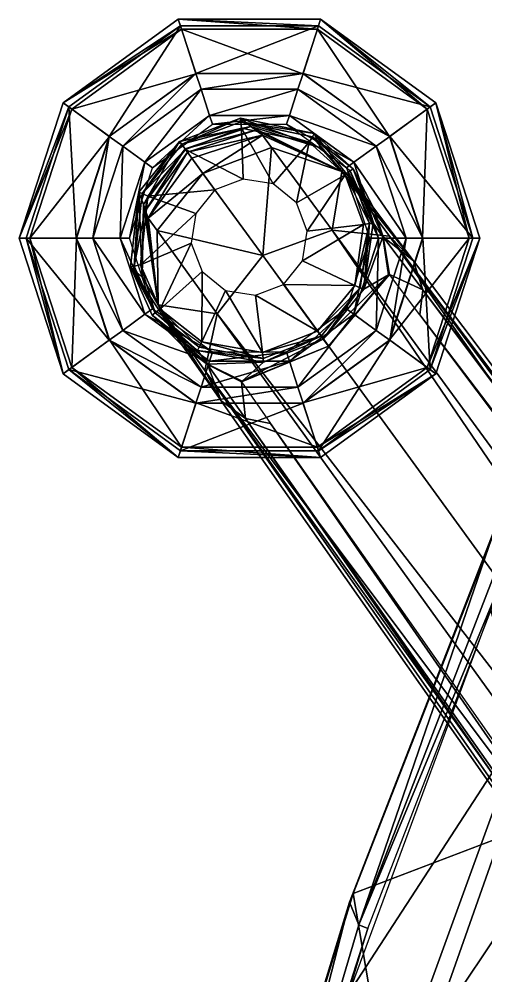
# Model space of a CAD drawing. Header units: inches. Extents: x -13.3 to 13.3, y -2.3 to 23.
# Drawn here: x -8.611 to -6.589, y 18.889 to 23.032 of the extents above; entities that cross this region are included whole.
import ezdxf

# ---------------------------------------------------------------- set-up
doc = ezdxf.new("R2010")
doc.units = ezdxf.units.IN
doc.header["$MEASUREMENT"] = 0
for name, color, linetype in [('AFUSE-3D-042', 42, 'Continuous'), ('AFUSE-3D-043', 43, 'Continuous'), ('AFUSE-3D-072', 72, 'Continuous'), ('AFUSE-3D-073', 73, 'Continuous'), ('AFUSE-3D-074', 74, 'Continuous')]:
    doc.layers.add(name, color=color, linetype=linetype)

msp = doc.modelspace()

# ---------------------------------------------------------------- meshes
at = {"layer": 'AFUSE-3D-042'}
mesh = msp.add_polyface(dxfattribs=at)
corners = [(-6.6151, 22.0833, 0.102), (-6.8057, 22.6698, 0.102), (-7.3046, 23.0323, 0.102), (-7.9213, 23.0323, 0.102), (-8.4202, 22.6698, 0.102), (-8.6108, 22.0833, 0.102), (-8.4202, 21.4968, 0.102), (-7.9213, 21.1343, 0.102), (-7.3046, 21.1343, 0.102), (-6.8057, 21.4968, 0.102), (-6.6151, 22.0833, 0.1522), (-6.8057, 22.6698, 0.1522), (-7.3046, 23.0323, 0.1522), (-7.9213, 23.0323, 0.1522), (-8.4202, 22.6698, 0.1522), (-8.6108, 22.0833, 0.1522), (-8.4202, 21.4968, 0.1522), (-7.9213, 21.1343, 0.1522), (-7.3046, 21.1343, 0.1522), (-6.8057, 21.4968, 0.1522), (-6.8621, 22.0833, 0.289), (-7.0055, 22.5246, 0.289), (-7.3809, 22.7974, 0.289), (-7.845, 22.7974, 0.289), (-8.2204, 22.5246, 0.289), (-8.3638, 22.0833, 0.289), (-8.2204, 21.6419, 0.289), (-7.845, 21.3692, 0.289), (-7.3809, 21.3692, 0.289), (-7.0055, 21.6419, 0.289), (-6.6451, 22.0833, 0.2028), (-6.83, 22.6521, 0.2028), (-7.3139, 23.0037, 0.2028), (-7.912, 23.0037, 0.2028), (-8.3959, 22.6521, 0.2028), (-8.5808, 22.0833, 0.2028), (-8.3959, 21.5144, 0.2028), (-7.912, 21.1628, 0.2028), (-7.3139, 21.1628, 0.2028), (-6.83, 21.5144, 0.2028), (-6.9343, 22.0833, 0.3924), (-7.0639, 22.4822, 0.3924), (-7.4032, 22.7287, 0.3924), (-7.8227, 22.7287, 0.3924), (-8.162, 22.4822, 0.3924), (-8.2916, 22.0833, 0.3924), (-8.162, 21.6844, 0.3924), (-7.8227, 21.4379, 0.3924), (-7.4032, 21.4379, 0.3924), (-7.0639, 21.6844, 0.3924), (-7.0534, 22.0833, 2.6379), (-7.1603, 22.4122, 2.6379), (-7.4401, 22.6154, 2.6379), (-7.7859, 22.6154, 2.6379), (-8.0656, 22.4122, 2.6379), (-8.1725, 22.0833, 2.6379), (-8.0656, 21.7544, 2.6379), (-7.7859, 21.5511, 2.6379), (-7.4401, 21.5511, 2.6379), (-7.1603, 21.7544, 2.6379), (-7.0936, 22.0833, 2.6929), (-7.1928, 22.3885, 2.6929), (-7.4525, 22.5772, 2.6929), (-7.7734, 22.5772, 2.6929), (-8.0331, 22.3885, 2.6929), (-8.1323, 22.0833, 2.6929), (-8.0331, 21.778, 2.6929), (-7.7734, 21.5894, 2.6929), (-7.4525, 21.5894, 2.6929), (-7.1928, 21.778, 2.6929), (-6.6612, 22.0833, 0.0477), (-6.8429, 22.6427, 0.0477), (-7.3188, 22.9885, 0.0477), (-7.9071, 22.9885, 0.0477), (-8.383, 22.6427, 0.0477), (-8.5647, 22.0833, 0.0477), (-8.383, 21.5238, 0.0477), (-7.9071, 21.1781, 0.0477), (-7.3188, 21.1781, 0.0477), (-6.8429, 21.5238, 0.0477), (-6.8641, 22.0833, 0), (-7.0071, 22.5235, 0), (-7.3815, 22.7955, 0), (-7.8444, 22.7955, 0), (-8.2188, 22.5235, 0), (-8.3619, 22.0833, 0), (-8.2188, 21.6431, 0), (-7.8444, 21.371, 0), (-7.3815, 21.371, 0), (-7.0071, 21.6431, 0)]
mesh.append_faces([[corners[k] for k in face] for face in [(0, 1, 11), (11, 10, 0), (1, 2, 12), (12, 11, 1), (2, 3, 13), (13, 12, 2), (3, 4, 14), (14, 13, 3), (4, 5, 15), (15, 14, 4), (5, 6, 16), (16, 15, 5), (6, 7, 17), (17, 16, 6), (7, 8, 18), (18, 17, 7), (8, 9, 19), (19, 18, 8), (9, 0, 10), (10, 19, 9), (11, 31, 30), (30, 10, 11), (12, 32, 31), (31, 11, 12), (13, 33, 32), (32, 12, 13), (14, 34, 33), (33, 13, 14), (15, 35, 34), (34, 14, 15), (16, 36, 35), (35, 15, 16), (17, 37, 36), (36, 16, 17), (18, 38, 37), (37, 17, 18), (19, 39, 38), (38, 18, 19), (10, 30, 39), (39, 19, 10), (21, 20, 30), (30, 31, 21), (22, 21, 31), (31, 32, 22), (23, 22, 32), (32, 33, 23), (24, 23, 33), (33, 34, 24), (25, 24, 34), (34, 35, 25), (26, 25, 35), (35, 36, 26), (27, 26, 36), (36, 37, 27), (28, 27, 37), (37, 38, 28), (29, 28, 38), (38, 39, 29), (20, 29, 39), (39, 30, 20), (20, 21, 41), (41, 40, 20), (21, 22, 42), (42, 41, 21), (22, 23, 43), (43, 42, 22), (23, 24, 44), (44, 43, 23), (24, 25, 45), (45, 44, 24), (25, 26, 46), (46, 45, 25), (26, 27, 47), (47, 46, 26), (27, 28, 48), (48, 47, 27), (28, 29, 49), (49, 48, 28), (29, 20, 40), (40, 49, 29), (40, 41, 51), (51, 50, 40), (41, 42, 52), (52, 51, 41), (42, 43, 53), (53, 52, 42), (43, 44, 54), (54, 53, 43), (44, 45, 55), (55, 54, 44), (45, 46, 56), (56, 55, 45), (46, 47, 57), (57, 56, 46), (47, 48, 58), (58, 57, 47), (48, 49, 59), (59, 58, 48), (49, 40, 50), (50, 59, 49), (50, 51, 61), (61, 60, 50), (51, 52, 62), (62, 61, 51), (52, 53, 63), (63, 62, 52), (53, 54, 64), (64, 63, 53), (54, 55, 65), (65, 64, 54), (55, 56, 66), (66, 65, 55), (56, 57, 67), (67, 66, 56), (57, 58, 68), (68, 67, 57), (58, 59, 69), (69, 68, 58), (59, 50, 60), (60, 69, 59), (1, 0, 70), (70, 71, 1), (2, 1, 71), (71, 72, 2), (3, 2, 72), (72, 73, 3), (4, 3, 73), (73, 74, 4), (5, 4, 74), (74, 75, 5), (6, 5, 75), (75, 76, 6), (7, 6, 76), (76, 77, 7), (8, 7, 77), (77, 78, 8), (9, 8, 78), (78, 79, 9), (0, 9, 79), (79, 70, 0), (71, 70, 80), (80, 81, 71), (72, 71, 81), (81, 82, 72), (73, 72, 82), (82, 83, 73), (74, 73, 83), (83, 84, 74), (75, 74, 84), (84, 85, 75), (76, 75, 85), (85, 86, 76), (77, 76, 86), (86, 87, 77), (78, 77, 87), (87, 88, 78), (79, 78, 88), (88, 89, 79), (70, 79, 89), (89, 80, 70)]], dxfattribs={"vtx2": -1})
at = {"layer": 'AFUSE-3D-043'}
mesh = msp.add_polyface(dxfattribs=at)
corners = [(-7.8817, 22.4566, 3.8673), (-7.8625, 22.4301, 3.9537), (-7.5562, 22.5298, 3.8882), (-7.5854, 22.5517, 3.8153), (-7.6064, 22.5673, 3.5517), (-7.8915, 22.47, 3.5494), (-7.8144, 22.3639, 4.0093), (-7.6518, 22.6032, 2.7693), (-7.9154, 22.503, 2.7693), (-8.0772, 21.9141, 3.4656), (-8.0721, 22.2289, 3.5517), (-8.0923, 22.2832, 2.7693), (-8.0638, 22.2042, 3.8153), (-8.052, 22.1696, 3.8882), (-8.013, 22.1164, 3.9321), (-8.0081, 21.7949, 3.6695), (-7.5558, 22.008, 4.1625), (-7.6502, 22.5874, 2.742), (-7.9061, 22.4902, 2.742), (-8.0777, 22.2768, 2.742), (-8.1119, 21.962, 2.742), (-8.1277, 21.9594, 2.7693), (-7.8902, 22.4682, 2.7254), (-7.6476, 22.5604, 2.7254), (-7.6402, 22.3392, 2.7254), (-7.7624, 22.2923, 2.7254), (-8.0854, 21.9681, 2.7254), (-8.0528, 22.266, 2.7254), (-7.8447, 22.1906, 2.7254), (-7.8652, 22.0613, 2.7254)]
mesh.append_faces([[corners[k] for k in face] for face in [(0, 1, 2), (2, 3, 0), (3, 4, 5), (5, 0, 3), (2, 1, 6), (4, 7, 8), (8, 5, 4), (9, 10, 11), (0, 12, 13), (13, 1, 0), (12, 0, 5), (5, 10, 12), (6, 1, 13), (13, 14, 6), (13, 12, 15), (15, 12, 10), (10, 5, 8), (8, 11, 10), (16, 6, 14), (7, 17, 18), (18, 8, 7), (11, 19, 20), (20, 21, 11), (8, 18, 19), (19, 11, 8), (22, 23, 24), (24, 25, 22), (26, 27, 28), (28, 29, 26), (27, 22, 25), (25, 28, 27), (23, 22, 18), (18, 17, 23), (27, 26, 20), (20, 19, 27), (22, 27, 19), (19, 18, 22)]], dxfattribs={"vtx2": -1})
mesh = msp.add_polyface(dxfattribs=at)
corners = [(-7.3329, 22.5368, 2.7693), (-7.3054, 22.4749, 3.4656), (-7.077, 22.2172, 3.3984), (-7.1631, 22.3834, 2.7693), (-7.6518, 22.6032, 2.7693), (-7.6064, 22.5673, 3.5517), (-7.2553, 22.1182, 4.0863), (-7.006, 22.092, 3.7883), (-7.2134, 22.3723, 3.6695), (-7.5177, 22.4763, 3.9321), (-7.8144, 22.3639, 4.0093), (-7.5562, 22.5298, 3.8882), (-7.0351, 22.0889, 3.3715), (-7.0771, 22.1495, 2.7693), (-7.0759, 22.2157, 3.4107), (-7.0341, 22.0898, 3.3801), (-7.5854, 22.5517, 3.8153), (-6.9026, 21.985, 3.4682), (-7.5558, 22.008, 4.1625), (-7.1766, 22.3748, 2.7422), (-7.3402, 22.5226, 2.742), (-7.6502, 22.5874, 2.742), (-7.0931, 22.1475, 2.742), (-7.3542, 22.4993, 2.7254), (-7.1981, 22.3581, 2.7254), (-7.4093, 22.2364, 2.7254), (-7.511, 22.3187, 2.7254), (-7.6476, 22.5604, 2.7254), (-7.6402, 22.3392, 2.7254), (-7.119, 22.143, 2.7254), (-7.3624, 22.1142, 2.7254)]
mesh.append_faces([[corners[k] for k in face] for face in [(0, 1, 2), (2, 3, 0), (4, 5, 1), (1, 0, 4), (6, 7, 8), (8, 9, 6), (10, 9, 11), (12, 13, 3), (3, 2, 12), (2, 14, 15), (11, 9, 8), (8, 16, 11), (5, 16, 8), (8, 1, 5), (8, 14, 2), (2, 1, 8), (17, 14, 8), (9, 10, 18), (18, 6, 9), (3, 19, 20), (20, 0, 3), (0, 20, 21), (21, 4, 0), (13, 22, 19), (19, 3, 13), (23, 24, 25), (25, 26, 23), (27, 23, 26), (26, 28, 27), (24, 29, 30), (30, 25, 24), (24, 23, 20), (20, 19, 24), (23, 27, 21), (21, 20, 23), (22, 29, 24), (24, 19, 22)]], dxfattribs={"vtx2": -1})
mesh = msp.add_polyface(dxfattribs=at)
corners = [(-7.0069, 21.9267, 3.4686), (-7.0341, 22.0898, 3.3801), (-6.8623, 21.8606, 3.4369), (-6.8749, 21.7511, 3.5122), (-7.2935, 21.6469, 2.7693), (-7.1181, 21.8625, 2.7693), (-7.0107, 21.9244, 3.4541), (-7.2713, 21.6164, 3.492), (-7.0759, 22.2157, 3.4107), (-6.9026, 21.985, 3.4682), (-7.0771, 22.1495, 2.7693), (-7.0351, 22.0889, 3.3715), (-7.077, 22.2172, 3.3984), (-7.2707, 21.6155, 3.5111), (-7.2134, 22.3723, 3.6695), (-7.006, 22.092, 3.7883), (-7.6448, 21.4638, 3.4541), (-7.5527, 21.5468, 2.7693), (-7.6482, 21.4608, 3.4686), (-7.1334, 21.868, 2.7421), (-7.0931, 22.1475, 2.742), (-7.3028, 21.6598, 2.742), (-7.5532, 21.563, 2.7421), (-7.119, 22.143, 2.7254), (-7.1567, 21.879, 2.7254), (-7.3828, 21.9849, 2.7254), (-7.3624, 22.1142, 2.7254), (-7.318, 21.6807, 2.7254), (-7.4652, 21.8832, 2.7254), (-7.5564, 21.5886, 2.7254), (-7.5874, 21.8363, 2.7254), (-7.7166, 21.8568, 2.7254)]
mesh.append_faces([[corners[k] for k in face] for face in [(0, 1, 2), (2, 3, 0), (4, 5, 6), (6, 7, 4), (1, 8, 9), (9, 2, 1), (5, 10, 11), (11, 6, 5), (1, 11, 12), (1, 0, 6), (6, 11, 1), (0, 13, 7), (7, 6, 0), (14, 15, 9), (4, 7, 16), (16, 17, 4), (18, 16, 7), (7, 13, 18), (5, 19, 20), (20, 10, 5), (4, 21, 19), (19, 5, 4), (17, 22, 21), (21, 4, 17), (23, 24, 25), (25, 26, 23), (24, 27, 28), (28, 25, 24), (27, 29, 30), (30, 28, 27), (31, 30, 29), (24, 23, 20), (20, 19, 24), (27, 24, 19), (19, 21, 27), (29, 27, 21), (21, 22, 29)]], dxfattribs={"vtx2": -1})
mesh = msp.add_polyface(dxfattribs=at)
corners = [(-8.1277, 21.9594, 2.7693), (-8.0342, 21.7505, 2.7693), (-7.9028, 21.6172, 3.3984), (-8.0772, 21.9141, 3.4656), (-8.0923, 22.2832, 2.7693), (-7.7535, 21.7563, 4.0863), (-8.013, 22.1164, 3.9321), (-8.0081, 21.7949, 3.6695), (-7.8057, 21.511, 3.7883), (-7.7358, 21.3796, 3.4682), (-7.9016, 21.6158, 3.4107), (-7.7949, 21.5371, 3.3801), (-7.5527, 21.5468, 2.7693), (-7.6448, 21.4638, 3.4541), (-7.7936, 21.5378, 3.3715), (-7.8384, 21.5965, 2.7693), (-8.052, 22.1696, 3.8882), (-8.0721, 22.2289, 3.5517), (-7.5558, 22.008, 4.1625), (-8.1119, 21.962, 2.742), (-8.0218, 21.7607, 2.7422), (-7.8314, 21.611, 2.742), (-7.5532, 21.563, 2.7421), (-7.9994, 21.776, 2.7254), (-8.0854, 21.9681, 2.7254), (-7.8652, 22.0613, 2.7254), (-7.8183, 21.9392, 2.7254), (-7.5564, 21.5886, 2.7254), (-7.8192, 21.6343, 2.7254), (-7.7166, 21.8568, 2.7254)]
mesh.append_faces([[corners[k] for k in face] for face in [(0, 1, 2), (2, 3, 0), (4, 0, 3), (5, 6, 7), (7, 8, 5), (9, 10, 11), (12, 13, 14), (14, 15, 12), (14, 2, 1), (1, 15, 14), (2, 14, 11), (11, 10, 2), (11, 14, 13), (7, 6, 16), (17, 3, 7), (7, 3, 2), (2, 10, 7), (9, 8, 7), (7, 10, 9), (6, 5, 18), (0, 19, 20), (20, 1, 0), (15, 21, 22), (22, 12, 15), (15, 1, 20), (20, 21, 15), (23, 24, 25), (25, 26, 23), (27, 28, 29), (28, 23, 26), (26, 29, 28), (24, 23, 20), (20, 19, 24), (28, 27, 22), (22, 21, 28), (23, 28, 21), (21, 20, 23)]], dxfattribs={"vtx2": -1})
mesh = msp.add_polyface(dxfattribs=at)
corners = [(-0.8834, 13.9767, 5.4662), (-6.9026, 21.985, 3.4682), (-7.006, 22.092, 3.7883), (-0.9408, 13.8948, 7.2621), (-0.6249, 13.6334, 5.5461), (-0.6832, 13.5476, 7.404), (-0.3183, 13.3398, 5.6322), (-0.9117, 13.4272, 7.8368), (-1.1938, 13.842, 7.6491), (-1.4991, 13.6716, 7.7513), (-1.1891, 13.245, 7.9349), (-0.6537, 13.5682, 5.4917), (-0.8975, 13.9014, 5.4094), (-7.2553, 22.1182, 4.0863), (-7.5558, 22.008, 4.1625), (-0.6905, 13.5237, 5.5564), (-0.3616, 13.2808, 5.5728), (-0.9401, 13.8525, 5.4724), (-6.8749, 21.7511, 3.5122), (-6.8623, 21.8606, 3.4369), (-1.9794, 13.1804, 5.4662), (-1.8838, 13.2096, 7.2621), (-7.8057, 21.511, 3.7883), (-7.7358, 21.3796, 3.4682), (-7.6482, 21.4608, 3.4686), (-7.5219, 21.281, 3.5122), (-7.63, 21.3029, 3.4369), (-7.7949, 21.5371, 3.3801), (-7.7535, 21.7563, 4.0863), (-1.7555, 13.4339, 7.6491), (-7.6448, 21.4638, 3.4541), (-1.9036, 13.1705, 5.4094), (-1.8439, 13.1959, 5.4724)]
mesh.append_faces([[corners[k] for k in face] for face in [(0, 1, 2), (2, 3, 0), (4, 0, 3), (3, 5, 4), (6, 4, 5), (7, 5, 3), (3, 8, 7), (7, 8, 9), (9, 10, 7), (11, 4, 6), (4, 11, 12), (12, 0, 4), (9, 8, 13), (13, 14, 9), (15, 11, 16), (11, 15, 17), (17, 12, 11), (8, 3, 2), (2, 13, 8), (12, 17, 18), (18, 19, 12), (0, 12, 19), (19, 1, 0), (20, 21, 22), (22, 23, 20), (24, 25, 26), (26, 27, 24), (9, 14, 28), (28, 29, 9), (27, 26, 23), (30, 24, 27), (29, 28, 22), (22, 21, 29), (31, 26, 25), (25, 32, 31), (20, 23, 26), (26, 31, 20)]], dxfattribs={"vtx2": -1})
at = {"layer": 'AFUSE-3D-072'}
mesh = msp.add_polyface(dxfattribs=at)
corners = [(-5.1623, 16.8406, 17.1593), (-4.7803, 17.2419, 17.8285), (-5.3751, 17.0635, 17.8863), (-5.6251, 16.7131, 17.2526), (-5.8269, 17.1362, 17.8243), (-4.6877, 17.3354, 18.7112), (-4.6232, 17.313, 19.6092), (-5.4284, 17.0703, 19.5338), (-5.3801, 17.1331, 18.7071), (-5.5272, 16.9971, 24.7557), (-5.5389, 17.6194, 27.8643), (-6.8985, 17.2478, 28.0125), (-5.4814, 18.5024, 30.814), (-6.5809, 18.2529, 30.9074), (-5.1287, 20.0171, 35.2281), (-6.0158, 19.8538, 35.4124), (-4.8249, 20.6125, 36.8205), (-5.4077, 20.6643, 37.3828), (-5.7223, 20.3647, 36.7409), (-5.051, 20.3862, 36.3025), (-4.4038, 20.832, 37.1953), (-4.9202, 20.9287, 37.8061), (-5.6773, 20.8425, 37.5228), (-5.1459, 21.1492, 37.9868), (-6.0959, 20.5339, 36.8283), (-7.0029, 18.3752, 30.9135), (-6.4149, 19.9941, 35.4343), (-7.3125, 17.3489, 27.9765), (-7.5221, 16.4312, 24.917), (-5.8887, 17.0903, 19.5483), (-5.7832, 17.2622, 18.544), (-5.1264, 20.1853, 35.7457), (-5.3535, 21.5879, 37.8322), (-4.2693, 21.4292, 38.2844), (-5.9029, 21.3138, 37.3671), (-6.2748, 20.9978, 36.6972), (-7.1821, 18.8139, 30.687), (-6.5688, 20.4733, 35.2769), (-7.4858, 17.7829, 27.7865), (-7.6252, 16.8236, 24.378), (-6.1145, 17.6371, 19.3736), (-6.928, 16.5576, 22.0569), (-6.9613, 17.098, 21.9262), (-5.9969, 17.6836, 18.2738), (-6.3774, 17.1697, 17.1376), (-6.085, 16.842, 17.2888), (-6.1115, 17.5027, 17.6474), (-5.9716, 20.0164, 35.8714), (-6.3518, 20.1753, 35.9267), (-6.4711, 20.7082, 35.9501)]
mesh.append_faces([[corners[k] for k in face] for face in [(0, 1, 2), (3, 2, 4), (5, 6, 7), (7, 8, 5), (9, 10, 11), (10, 12, 13), (13, 11, 10), (12, 14, 15), (15, 13, 12), (16, 17, 18), (18, 19, 16), (20, 21, 17), (22, 17, 21), (21, 23, 22), (17, 22, 24), (24, 18, 17), (25, 13, 15), (15, 26, 25), (27, 11, 13), (13, 25, 27), (11, 27, 28), (7, 29, 30), (30, 8, 7), (19, 31, 14), (32, 23, 33), (34, 22, 23), (23, 32, 34), (22, 34, 35), (35, 24, 22), (36, 25, 26), (26, 37, 36), (38, 27, 25), (25, 36, 38), (27, 38, 39), (40, 29, 41), (41, 42, 40), (40, 43, 30), (30, 29, 40), (44, 45, 4), (4, 46, 44), (19, 18, 47), (47, 31, 19), (18, 24, 48), (48, 47, 18), (24, 35, 49), (49, 48, 24), (31, 47, 15), (15, 14, 31), (47, 48, 26), (26, 15, 47), (48, 49, 37), (37, 26, 48), (5, 8, 2), (2, 1, 5), (8, 30, 4), (4, 2, 8), (4, 30, 43), (43, 46, 4)]], dxfattribs={"vtx2": -1})
at = {"layer": 'AFUSE-3D-073'}
mesh = msp.add_polyface(dxfattribs=at)
corners = [(-6.0354, 17.9011, 19.2712), (-6.0822, 17.8432, 18.2633), (-6.2058, 17.7934, 19.3739), (-6.11, 17.854, 19.3893), (-6.48, 17.5816, 20.3636), (-7.6965, 17.5145, 26.5538), (-6.9846, 18.1909, 27.6345), (-7.0676, 17.852, 26.4241), (-5.7842, 18.8679, 27.9071), (-5.8973, 18.474, 26.5889), (-6.5276, 19.4879, 31.3442), (-7.1634, 19.245, 31.4028), (-6.527, 20.875, 35.9045), (-5.9749, 21.0151, 35.7), (-6.3282, 21.1658, 36.6529), (-5.7167, 21.2883, 36.3342), (-6.1526, 17.5245, 17.6531), (-6.0382, 17.7078, 18.2711), (-6.0934, 17.8027, 18.2641), (-6.1558, 17.6594, 19.3697), (-6.2149, 17.7522, 19.3699), (-7.1397, 19.1097, 31.4429), (-6.5083, 20.7413, 35.9522), (-6.5445, 20.8409, 35.9227), (-7.1802, 19.2076, 31.4134), (-6.3104, 21.0328, 36.7031), (-6.345, 21.1332, 36.6744), (-5.9318, 21.3541, 37.3822), (-5.9646, 21.4556, 37.3554), (-7.6469, 17.3894, 26.6047), (-7.7019, 17.4816, 26.5809), (-6.2105, 17.6507, 17.6183), (-6.2167, 17.6119, 17.6341), (-6.5392, 17.5299, 20.3277), (-5.9536, 21.4836, 37.3258), (-6.1145, 17.65, 19.3735), (-6.4711, 20.7211, 35.9501), (-7.1007, 19.0937, 31.4484), (-6.2748, 21.0107, 36.6972), (-5.9029, 21.3267, 37.3671), (-7.6116, 17.3718, 26.5904), (-6.0962, 17.8509, 19.3906), (-6.0299, 17.893, 19.2814), (-6.4678, 17.5779, 20.3697), (-7.0635, 17.8407, 26.4166), (-7.4548, 17.5951, 26.3172), (-7.4668, 17.6009, 26.3223), (-5.8942, 18.4622, 26.5816)]
mesh.append_faces([[corners[k] for k in face] for face in [(0, 1, 2), (2, 3, 0), (4, 3, 2), (5, 6, 7), (7, 6, 8), (8, 9, 7), (10, 11, 12), (12, 13, 10), (12, 14, 15), (15, 13, 12), (11, 10, 6), (6, 5, 11), (8, 6, 10), (16, 17, 18), (17, 19, 20), (20, 18, 17), (21, 22, 23), (23, 24, 21), (22, 25, 26), (26, 23, 22), (25, 27, 28), (28, 26, 25), (29, 21, 24), (24, 30, 29), (31, 32, 18), (18, 1, 31), (1, 18, 20), (20, 2, 1), (2, 20, 33), (11, 24, 23), (23, 12, 11), (12, 23, 26), (26, 14, 12), (14, 26, 28), (28, 34, 14), (5, 30, 24), (24, 11, 5), (35, 19, 17), (36, 22, 21), (21, 37, 36), (38, 25, 22), (22, 36, 38), (25, 38, 39), (37, 21, 29), (29, 40, 37), (3, 41, 42), (4, 43, 41), (41, 3, 4), (7, 44, 45), (45, 46, 7), (9, 47, 44), (44, 7, 9)]], dxfattribs={"vtx2": -1})
at = {"layer": 'AFUSE-3D-074'}
mesh = msp.add_polyface(dxfattribs=at)
corners = [(-3.5495, 18.9118, 24.684), (-5.6048, 18.1474, 24.5003), (-5.7556, 18.2519, 25.4469), (-5.4295, 18.0944, 23.3622), (-4.5977, 18.5327, 20.2622), (-5.6744, 18.0742, 20.1762), (-4.0123, 19.2119, 17.9466), (-4.8249, 18.9033, 17.7587), (-5.244, 18.746, 17.5919), (-6.3371, 17.7958, 20.0697), (-4.7204, 19.0402, 17.3225), (-5.0636, 18.9072, 17.2047), (-4.8579, 19.0934, 16.6767), (-6.3029, 17.6747, 20.0864), (-5.2195, 18.6201, 17.5815), (-2.27, 19.6276, 17.5264), (-4.1926, 19.3406, 14.7493), (-4.6062, 19.1684, 16.0051), (-4.6204, 19.2218, 16.0293), (-6.3406, 17.7272, 20.0768), (-5.2523, 18.6757, 17.583), (-3.6477, 19.0558, 25.6714), (-5.8094, 18.3487, 25.9911), (-5.8932, 18.4345, 26.5736), (-3.8078, 19.2341, 26.7821), (-3.7325, 19.1503, 26.1994), (-5.8949, 18.3822, 26.6003), (-3.8093, 19.1818, 26.8088), (-7.0703, 17.812, 26.4134), (-4.8658, 18.9363, 16.6724), (-5.0703, 18.7535, 17.1979), (-5.0917, 18.8214, 17.1979), (-4.8875, 19.0057, 16.6728), (-4.5916, 19.2892, 16.0502), (-4.1805, 19.4061, 14.7371), (-5.8932, 18.3037, 26.61), (-3.8078, 19.1032, 26.8186)]
mesh.append_faces([[corners[k] for k in face] for face in [(0, 1, 2), (3, 1, 0), (3, 4, 5), (4, 6, 7), (7, 5, 4), (8, 9, 5), (5, 7, 8), (10, 11, 8), (8, 7, 10), (12, 11, 10), (13, 14, 15), (16, 17, 18), (19, 20, 14), (21, 2, 22), (23, 24, 25), (25, 22, 23), (23, 26, 27), (27, 24, 23), (26, 23, 28), (29, 30, 31), (31, 32, 29), (31, 20, 8), (8, 11, 31), (18, 32, 12), (12, 33, 18), (34, 18, 33), (9, 8, 20), (26, 35, 36), (36, 27, 26), (11, 12, 32), (32, 31, 11), (30, 14, 20), (20, 31, 30), (17, 29, 32), (32, 18, 17)]], dxfattribs={"vtx2": -1})

doc.saveas('drawing.dxf')
